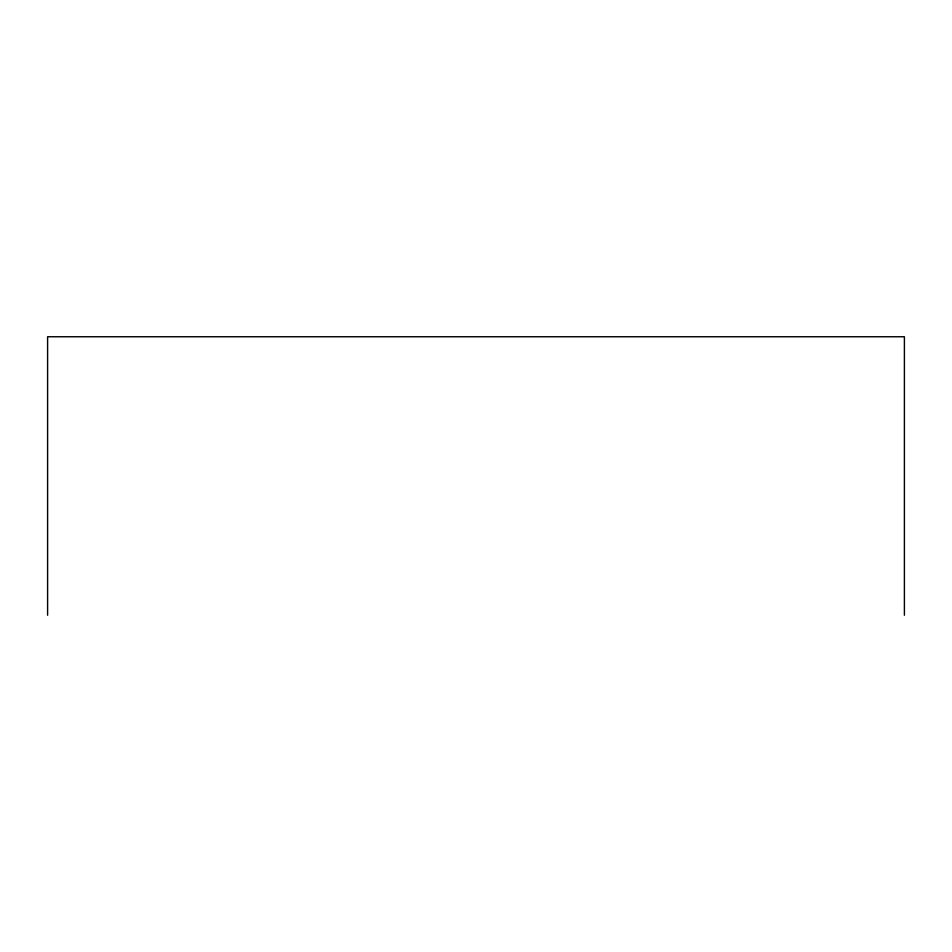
<?xml version="1.0" encoding="UTF-8"?>
<svg xmlns="http://www.w3.org/2000/svg" width="952" height="952" viewBox="0 0 952 952"><rect width="100%" height="100%" fill="white"/><g stroke="black" fill="none" stroke-linecap="round" stroke-linejoin="round"><path stroke-width="1.43" d="M904.4 615.242L904.4 336.758L47.6 336.758L47.6 615.242"/></g></svg>
